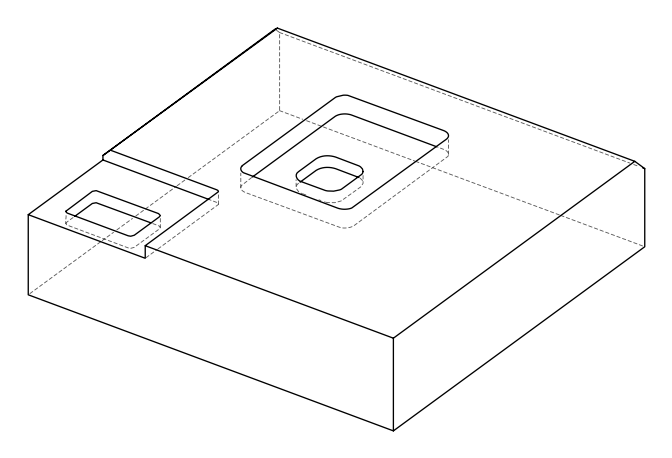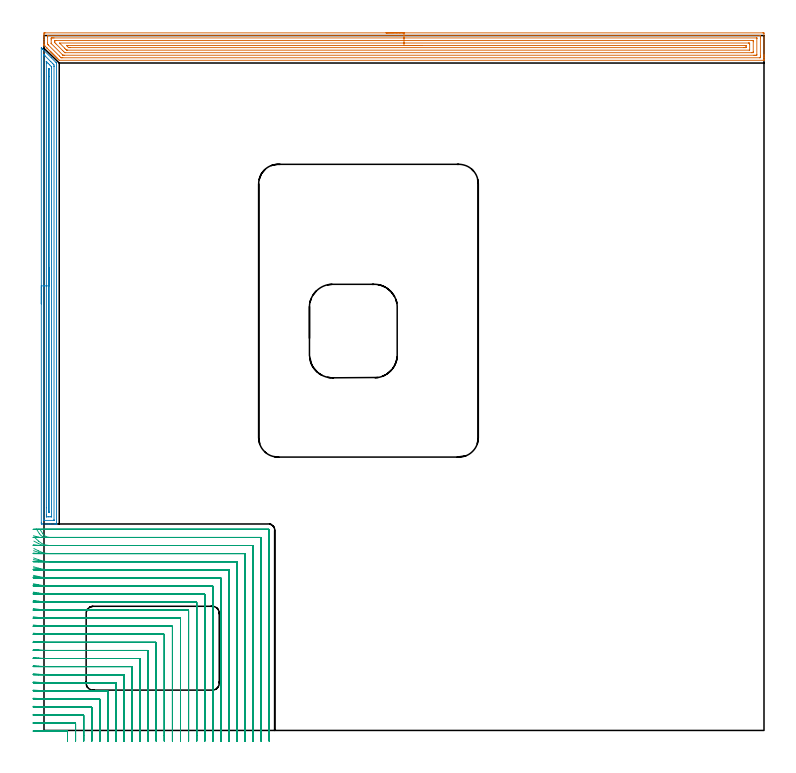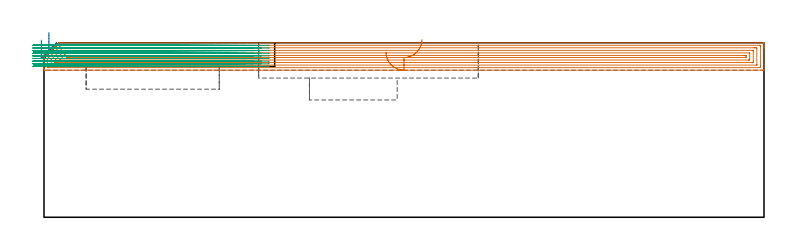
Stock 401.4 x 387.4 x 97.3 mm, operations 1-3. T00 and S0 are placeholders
(PLAN: 6 operations, 3 tool changes, 124.2 min)
(1 AREA_MILL | FG_CHAMFER_SURFACE | UGT0205_001 | 19.4 min | 46981 mm3)
(2 AREA_MILL_1 | FG_CHAMFER_SURFACE_1 | UGT0205_001 | 8.51 min | 9574 mm3)
(3 MILL_CORNER_NOTCH_RECTANGULAR | CORNER_NOTCH_RECTANGULAR | UGT0201_014 | Follow Part, ap 1.5, ae 75% | 70.05 min | 195183 mm3)
(4 MILL_RECTANGULAR_POCKET | POCKET_RECTANGULAR_STRAIGHT | UGT0201_104 | Follow Part, ap 5, ae 75% | 10.83 min | 391604 mm3)
(5 MILL_RECTANGULAR_POCKET_1 | POCKET_RECTANGULAR_STRAIGHT_1 | UGT0201_104 | Follow Part, ap 5, ae 75% | 1.38 min | 29379 mm3)
(6 MILL_RECTANGULAR_POCKET_2 | POCKET_RECTANGULAR_STRAIGHT_2 | UGT0201_014 | Follow Part, ap 1.5, ae 75% | 14.08 min | 43851 mm3)
(TOOL UGT0205_001 | Chamfer Mill 20 x 3 x 45 deg. | D20 FL50 Z2)
(TOOL UGT0201_014 | End mill 6 mm | D6 FL24 Z4)
(TOOL UGT0201_104 | End Mill 20 mm | D20 FL22 Z2)
(OP 1 AREA_MILL)
G17 G21 G94 G90
T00 M6
G54
G17 G0 G90 X190.7 Y388.9 S1061 M3
G43 Z107.3 H0
Z92.
G94 G1 X190.738 Z91.128 F250.
X190.852 Z90.264
X191.041 Z89.412
X191.303 Z88.58
X191.637 Z87.774
X192.04 Z87.
X192.508 Z86.264
X193.04 Z85.572
X193.629 Z84.929
X194.272 Z84.34
X194.964 Z83.809
X195.7 Z83.34
X196.474 Z82.937
X197.28 Z82.603
X198.112 Z82.341
X198.964 Z82.152
X199.828 Z82.038
X200.7 Z82.
X400.784
X401.133 Y388.896 Z82.002
X401.39 Y388.892 Z82.006
X401.4 Y388.63 Z82.267
Y376.809 Z94.085
Y376.259 Z94.638
Y375.921 Z94.975
Y375.371 Z95.526
Y375.033 Z95.862
Y374.358 Z96.541
Y374.014 Z96.885
Y373.638 Z97.253
X401.391 Y373.603 Z97.288
X401.231 Y373.6 Z97.3
X8.655
X8.505 Y373.605 Z97.29
X8.426 Y373.673 Z97.225
X7.762 Y374.338 Z96.562
X7.657 Y374.441 Z96.455
X7.557 Y374.543 Z96.356
X7.464 Y374.635 Z96.264
X7.361 Y374.737 Z96.159
X7.262 Y374.838 Z96.062
X7.167 Y374.933 Z95.966
X7.065 Y375.033 Z95.863
X6.968 Y375.132 Z95.767
X6.869 Y375.231 Z95.669
X6.769 Y375.329 Z95.567
X6.673 Y375.426 Z95.473
X6.571 Y375.529 Z95.371
X6.473 Y375.625 Z95.271
X6.379 Y375.721 Z95.179
X6.273 Y375.826 Z95.073
X6.177 Y375.921 Z94.975
X6.085 Y376.015 Z94.884
X5.976 Y376.124 Z94.775
X5.881 Y376.217 Z94.679
X5.79 Y376.31 Z94.59
X5.678 Y376.422 Z94.478
X5.585 Y376.513 Z94.383
X5.496 Y376.604 Z94.295
X5.38 Y376.719 Z94.18
X5.289 Y376.809 Z94.087
X5.201 Y376.898 Z94.001
X5.082 Y377.017 Z93.882
X4.993 Y377.105 Z93.791
X4.907 Y377.193 Z93.707
X4.785 Y377.315 Z93.584
X4.697 Y377.401 Z93.495
X4.613 Y377.487 Z93.412
X4.487 Y377.613 Z93.287
X4.401 Y377.697 Z93.199
X4.318 Y377.781 Z93.118
X4.189 Y377.91 Z92.989
X4.105 Y377.994 Z92.903
X4.024 Y378.076 Z92.823
X3.892 Y378.208 Z92.691
X3.809 Y378.29 Z92.607
X3.729 Y378.37 Z92.529
X3.594 Y378.506 Z92.393
X3.513 Y378.586 Z92.311
X3.281 Y378.819 Z92.081
X2.624 Y379.474 Z91.423
X2.408 Y379.692 Z91.208
X1.736 Y380.362 Z90.534
X1.535 Y380.565 Z90.335
X1.51 Y380.59 Z90.31
X0.848 Y381.25 Z89.646
X0.662 Y381.438 Z89.462
X0.616 Y381.484 Z89.416
X0.142 Y381.958 Z88.942
X0.021 Y382.082 Z88.816
X0.004 Y382.107 Z88.791
X0.003 Y382.138 Z88.761
X0. Y382.387 Z88.513
Y383.239 Z87.66
Y383.914 Z86.981
Y385.14 Z85.757
Y386.579 Z84.317
Y387.192 Z83.705
Y388.08 Z82.817
X0.002 Y388.355 Z82.542
X0.008 Y388.891 Z82.006
X0.075 Y388.894 Z82.004
X0.616 Y388.9 Z82.
X200.7
Y387.486 Z83.414
X398.979 Y387.485 Z83.415
X398.997
X399.39 Y387.467 Z83.433
X399.397 Y387.069 Z83.831
X399.399 Y386.579 Z84.321
X399.4 Y386.178 Z84.722
X399.399 Y375.921 Z94.979
X399.398 Y375.523 Z95.377
X399.39 Y375.033 Z95.867
X399.015 Y375.015 Z95.885
X398.997
X10.461 Y375.014 Z95.886
X9.563 Y375.018 Z95.882
X9.549 Y375.021 Z95.879
X9.529 Y375.033 Z95.867
X8.655 Y375.894 Z95.006
X8.628 Y375.921 Z94.979
X2.403 Y382.147 Z88.753
X2.184 Y382.369 Z88.531
X2.077 Y382.48 Z88.42
X2.026 Y382.535 Z88.365
X2.01 Y382.626 Z88.274
X2.005 Y383.026 Z87.874
X2.001 Y383.426 Z87.474
Y386.579 Z84.321
X2.002 Y386.977 Z83.923
X2.01 Y387.467 Z83.433
X2.385 Y387.485 Z83.415
X2.403
X200.7 Y387.486 Z83.414
Y386.071 Z84.829
X397.211
X397.338 Y386.07 Z84.83
X397.383 Y386.067 Z84.833
X397.388 Y386.066 Z84.834
X397.393 Y386.049 Z84.851
X397.397 Y386.004 Z84.896
X397.399 Y385.879 Z85.021
X397.4 Y385.691 Z85.209
X397.399 Y376.809 Z94.091
X397.397 Y376.624 Z94.276
X397.39 Y376.44 Z94.46
X397.211 Y376.436 Z94.464
X396.699 Y376.43 Z94.47
X396.317 Y376.429 Z94.471
X395.807 Y376.428 Z94.472
X11.335 Y376.429 Z94.471
X10.823 Y376.431 Z94.469
X10.634 Y376.434 Z94.466
X10.59 Y376.435 Z94.465
X10.534 Y376.477 Z94.423
X10.442 Y376.561 Z94.339
X10.191 Y376.809 Z94.091
X4.189 Y382.81 Z88.09
X4.083 Y382.919 Z87.981
X4.032 Y382.975 Z87.925
X4.01 Y383.002 Z87.898
X4.008 Y383.026 Z87.874
X4.002 Y383.213 Z87.687
X4. Y384.991 Z85.909
X4.001 Y385.691 Z85.209
X4.003 Y385.876 Z85.024
X4.01 Y386.06 Z84.84
X4.189 Y386.065 Z84.835
X4.701 Y386.07 Z84.83
X5.082 Y386.071 Z84.829
X5.593 Y386.072 Z84.828
X200.7 Y386.071 Z84.829
Y384.657 Z86.243
X394.678
X395.313 Y384.652 Z86.248
X395.381 Y384.65 Z86.25
X395.39 Y384.562 Z86.338
X395.394 Y384.355 Z86.545
X395.4 Y383.939 Z86.961
Y378.586 Z92.314
X395.394 Y378.154 Z92.746
X395.39 Y377.938 Z92.962
X395.376 Y377.849 Z93.051
X395.273 Y377.847 Z93.053
X394.531 Y377.843 Z93.057
X394.385
X12.081 Y377.844 Z93.056
X11.709 Y377.848 Z93.052
X11.62 Y377.85 Z93.05
X11.502 Y377.959 Z92.941
X11.335 Y378.117 Z92.783
X10.863 Y378.586 Z92.314
X10.442 Y379.007 Z91.893
X6.869 Y382.581 Z88.319
X6.432 Y383.026 Z87.874
X6.01 Y383.461 Z87.439
X6. Y383.89 Z87.01
Y383.914 Z86.986
X6.006 Y384.346 Z86.554
X6.01 Y384.562 Z86.338
X6.024 Y384.651 Z86.249
X6.127 Y384.653 Z86.247
X6.869 Y384.657 Z86.243
X7.015
X200.7
Y383.243 Z87.657
X392.745 Y383.242 Z87.658
X392.963 Y383.241 Z87.659
X393.389 Y383.236 Z87.664
X393.392 Y383.026 Z87.874
X393.399 Y382.375 Z88.525
Y379.474 Z91.426
X393.397 Y379.311 Z91.589
X393.394 Y379.271 Z91.629
X393.391 Y379.266 Z91.634
X393.377 Y379.263 Z91.637
X393.326 Y379.26 Z91.64
X393.181 Y379.258 Z91.642
X13.122 Y379.257 Z91.643
X12.904 Y379.259 Z91.641
X12.758 Y379.261 Z91.639
X12.647 Y379.264 Z91.636
X12.604 Y379.304 Z91.596
X12.427 Y379.474 Z91.426
X12.228 Y379.67 Z91.23
X11.536 Y380.362 Z90.538
X8.655 Y383.243 Z87.657
X200.7
Y381.829 Z89.071
X390.958 Y381.828 Z89.072
X391.271 Y381.827 Z89.073
X391.346 Y381.824 Z89.076
X391.379 Y381.822 Z89.078
X391.39 Y381.809 Z89.091
X391.396 Y381.702 Z89.198
X391.397 Y381.25 Z89.65
X391.394 Y380.817 Z90.083
X391.385 Y380.678 Z90.222
X391.249 Y380.676 Z90.224
X390.958 Y380.673 Z90.227
X390.647 Y380.671 Z90.229
X390.065
X14.596 Y380.672 Z90.228
X14.015 Y380.676 Z90.224
X13.697 Y380.678 Z90.222
X13.122 Y381.227 Z89.673
X13.099 Y381.25 Z89.65
X12.546 Y381.822 Z89.078
X13.122 Y381.826 Z89.074
X13.433 Y381.828 Z89.072
X200.7 Y381.829 Z89.071
X201.572 Z89.109
X202.436 Z89.223
X203.288 Z89.412
X204.12 Z89.674
X204.926 Z90.008
X205.7 Z90.411
X206.436 Z90.88
X207.128 Z91.411
X207.771 Z92.
X208.36 Z92.643
X208.892 Z93.335
X209.36 Z94.071
X209.763 Z94.845
X210.097 Z95.651
X210.359 Z96.483
X210.548 Z97.335
X210.662 Z98.2
X210.7 Z99.071
G0 Z107.3
M5
M2
(OP 2 AREA_MILL_1)
G17 G21 G94 G90
T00 M6
G54
G17 G0 G90 X-1.5 Y237.85 S1061 M3
G43 Z107.3 H0
Z98.8
G94 G1 Y237.888 Z97.928 F250.
Y238.002 Z97.064
Y238.191 Z96.212
Y238.453 Z95.38
Y238.787 Z94.574
Y239.19 Z93.8
Y239.658 Z93.064
Y240.19 Z92.372
Y240.779 Z91.729
Y241.422 Z91.14
Y242.114 Z90.609
Y242.85 Z90.14
Y243.624 Z89.737
Y244.43 Z89.403
Y245.262 Z89.141
Y246.113 Z88.952
Y246.978 Z88.838
Y247.85 Z88.8
Y380.218
X-1.499 Y380.436 Z88.801
X-1.496 Y380.54 Z88.803
X-1.492 Y380.589 Z88.806
X-1.335 Y380.436 Z88.963
X-1.176 Y380.278 Z89.119
X-1.024 Y380.125 Z89.274
X-0.888 Y379.989 Z89.41
X-0.739 Y379.842 Z89.556
X-0.598 Y379.699 Z89.7
X-0.442 Y379.543 Z89.856
X-0.303 Y379.405 Z89.993
X4.022 Y375.079 Z94.321
X6.7 Y372.4 Z96.999
X6.929 Y372.17 Z97.225
X6.997 Y372.095 Z97.289
X7. Y371.954 Z97.3
Y115.264
X6.998 Y115.11 Z97.288
X6.883 Y115.103 Z97.175
X6.761 Y115.1 Z97.06
X6.446 Z96.745
X5.803 Z96.098
X3.737 Z94.035
X2.314 Z92.609
X-1.095 Z89.202
X-1.176 Y115.102 Z89.122
X-1.493 Y115.11 Z88.804
X-1.497 Y115.382 Z88.801
X-1.499 Y115.711
X-1.5 Y116.043 Z88.8
Y247.85
X-0.086 Z90.214
X-0.085 Y376.607 Z90.215
Y376.701
X-0.083 Y376.723 Z90.217
X-0.082 Y376.724 Z90.218
X-0.076 Y376.721 Z90.224
X-0.044 Y376.691 Z90.256
X0.232 Y376.418 Z90.532
X0.569 Y376.081 Z90.869
X3.804 Y372.847 Z94.104
X4.696 Y371.954 Z94.996
X4.931 Y371.717 Z95.231
X5.579 Y371.061 Z95.879
X5.584 Y370.392 Z95.884
X5.585 Y370.168 Z95.885
Y117.496
X5.582 Y117.162 Z95.882
X5.58 Y117.122 Z95.88
X5.578 Y117.11 Z95.878
X5.55 Y117.107 Z95.85
X5.447 Y117.103 Z95.747
X5.318 Y117.1 Z95.618
X0.084 Z90.384
X-0.046 Y117.103 Z90.254
X-0.073 Y117.106 Z90.227
X-0.079 Y117.111 Z90.221
X-0.082 Y117.118 Z90.218
X-0.084 Y117.149 Z90.216
X-0.085 Y117.274 Z90.215
X-0.086 Y117.496 Z90.214
Y247.85
X1.328 Z91.628
X1.329 Y372.069 Z91.629
X1.333 Y372.847 Z91.633
Y372.848
X1.348 Y372.847 Z91.648
X1.441 Y372.757 Z91.741
X2.247 Y371.954 Z92.547
X3.14 Y371.061 Z93.44
X4.032 Y370.168 Z94.332
X4.059 Y370.14 Z94.359
X4.158 Y370.031 Z94.458
X4.166 Y369.622 Z94.466
X4.17 Y369.391 Z94.47
X4.171 Y369.275 Z94.471
Y369.16
Y119.282
X4.169 Y119.169 Z94.469
X4.166 Y119.129 Z94.466
X4.163 Y119.11 Z94.463
X4.147 Y119.108 Z94.447
X4.059 Y119.105 Z94.359
X3.364 Y119.1 Z93.664
X2.492 Z92.792
X1.619 Z91.919
X1.441 Y119.103 Z91.741
X1.382 Y119.106 Z91.682
X1.341 Y119.109 Z91.641
X1.335 Y119.168 Z91.635
X1.332 Y119.282 Z91.632
X1.329 Y119.397 Z91.629
X1.328 Y120.175 Z91.628
Y124.165
Y247.85
X2.743 Z93.043
Y368.382
X2.744 Y368.821 Z93.044
X2.745 Y368.834 Z93.045
X2.75 Y368.843 Z93.05
X2.754 Y368.836 Z93.054
X2.756 Y368.822 Z93.056
X2.757 Y368.382 Z93.057
Y364.532
Y121.946
X2.752 Y121.512 Z93.052
X2.749 Y121.421 Z93.049
X2.744 Y121.507 Z93.044
X2.743 Y121.521 Z93.043
Y247.85
Y248.722 Z93.081
Y249.586 Z93.195
Y250.438 Z93.383
Y251.27 Z93.646
Y252.076 Z93.98
Y252.85 Z94.382
Y253.586 Z94.851
Y254.278 Z95.382
Y254.921 Z95.972
Y255.51 Z96.615
Y256.041 Z97.307
Y256.51 Z98.043
Y256.913 Z98.816
Y257.247 Z99.622
Y257.509 Z100.454
Y257.698 Z101.306
Y257.812 Z102.171
Y257.85 Z103.043
G0 Z107.3
M5
M2
(OP 3 MILL_CORNER_NOTCH_RECTANGULAR)
G17 G21 G94 G90
T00 M6
G54
G17 G0 G90 X13.1 Y-6. S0 M3
G43 Z107.3 H0
Z95.833
G94 G1 Y-3. F250.
Y-0.693 F500.
G3 X12.807 Y-0.4 R0.3
G1 X3.139
G2 X-2.991 Y-0.233 R112.5
G1 X-5.986 Y-0.069 F250.
G0 Z107.3
X17.6 Y-6.
Z95.833
G1 Y-3.
Y3.807 F500.
G3 X17.307 Y4.1 R0.3
G1 X3.139
G2 X-3. Y4.275 R108.
G1 X-5.995 Y4.445 F250.
G0 Z107.3
X22.1 Y-6.
Z95.833
G1 Y-3.
Y8.307 F500.
G3 X21.807 Y8.6 R0.3
G1 X3.139
G2 X-3. Y8.782 R103.5
G1 X-5.995 Y8.96 F250.
G0 Z107.3
X26.6 Y-6.
Z95.833
G1 Y-3.
Y12.806 F500.
G3 X26.306 Y13.1 R0.3
G1 X3.139
G2 X-3. Y13.291 R99.
G1 X-5.994 Y13.477 F250.
G0 Z107.3
X31.1 Y-6.
Z95.833
G1 Y-3.
Y17.306 F500.
G3 X30.806 Y17.6 R0.3
G1 X3.139
G2 X-3. Y17.8 R94.5
G1 X-5.994 Y17.994 F250.
G0 Z107.3
X35.6 Y-6.
Z95.833
G1 Y-3.
Y21.806 F500.
G3 X35.306 Y22.1 R0.3
G1 X3.139
G2 X-3. Y22.31 R90.
G1 X-5.993 Y22.514 F250.
G0 Z107.3
X40.1 Y-6.
Z95.833
G1 Y-3.
Y26.306 F500.
G3 X39.806 Y26.6 R0.3
G1 X3.139
G2 X-3. Y26.821 R85.5
G1 X-5.992 Y27.036 F250.
G0 Z107.3
X44.6 Y-6.
Z95.833
G1 Y-3.
Y30.806 F500.
G3 X44.306 Y31.1 R0.3
G1 X3.139
G2 X-3. Y31.333 R81.
G1 X-5.991 Y31.56 F250.
G0 Z107.3
X49.1 Y-6.
Z95.833
G1 Y-3.
Y35.305 F500.
G3 X48.805 Y35.6 R0.3
G1 X3.139
G2 X-3. Y35.847 R76.5
G1 X-5.99 Y36.087 F250.
G0 Z107.3
X53.6 Y-6.
Z95.833
G1 Y-3.
Y39.805 F500.
G3 X53.305 Y40.1 R0.3
G1 X3.139
G2 X-3. Y40.362 R72.
G1 X-5.989 Y40.618 F250.
G0 Z107.3
X58.1 Y-6.
Z95.833
G1 Y-3.
Y44.305 F500.
G3 X57.805 Y44.6 R0.3
G1 X3.139
G2 X-3. Y44.88 R67.5
G1 X-5.988 Y45.153 F250.
G0 Z107.3
X62.6 Y-6.
Z95.833
G1 Y-3.
Y48.805 F500.
G3 X62.305 Y49.1 R0.3
G1 X3.139
G2 X-3. Y49.4 R63.
G1 X-5.986 Y49.692 F250.
G0 Z107.3
X67.1 Y-6.
Z95.833
G1 Y-3.
Y53.305 F500.
G3 X66.805 Y53.6 R0.3
G1 X3.139
G2 X-3. Y53.923 R58.5
G1 X-5.983 Y54.238 F250.
G0 Z107.3
X71.6 Y-6.
Z95.833
G1 Y-3.
Y57.804 F500.
G3 X71.304 Y58.1 R0.3
G1 X3.139
G2 X-3. Y58.45 R54.
G1 X-5.981 Y58.791 F250.
G0 Z107.3
X76.1 Y-6.
Z95.833
G1 Y-3.
Y62.304 F500.
G3 X75.804 Y62.6 R0.3
G1 X3.139
G2 X-3. Y62.982 R49.5
G1 X-5.977 Y63.354 F250.
G0 Z107.3
X80.6 Y-6.
Z95.833
G1 Y-3.
Y66.804 F500.
G3 X80.304 Y67.1 R0.3
G1 X3.139
G2 X-3. Y67.521 R45.
G1 X-5.972 Y67.93 F250.
G0 Z107.3
X85.1 Y-6.
Z95.833
G1 Y-3.
Y71.304 F500.
G3 X84.804 Y71.6 R0.3
G1 X3.139
G2 X-3. Y72.068 R40.5
G1 X-5.965 Y72.523 F250.
G0 Z107.3
X89.6 Y-6.
Z95.833
G1 Y-3.
Y75.804 F500.
G3 X89.304 Y76.1 R0.3
G1 X3.139
G2 X-3. Y76.627 R36.
G1 X-5.956 Y77.139 F250.
G0 Z107.3
X94.1 Y-6.
Z95.833
G1 Y-3.
Y80.304 F500.
G3 X93.804 Y80.6 R0.3
G1 X3.139
G2 X-3. Y81.204 R31.5
G1 X-5.942 Y81.789 F250.
G0 Z107.3
X98.6 Y-6.
Z95.833
G1 Y-3.
Y84.803 F500.
G3 X98.303 Y85.1 R0.3
G1 X3.139
G2 X-3. Y85.807 R27.
G1 X-5.921 Y86.489 F250.
G0 Z107.3
X103.1 Y-6.
Z95.833
G1 Y-3.
Y89.303 F500.
G3 X102.803 Y89.6 R0.3
G1 X3.139
G2 X-3. Y90.454 R22.5
G1 X-5.886 Y91.272 F250.
G0 Z107.3
X107.6 Y-6.
Z95.833
G1 Y-3.
Y93.803 F500.
G3 X107.303 Y94.1 R0.3
G1 X3.139
G2 X-3. Y95.179 R18.
G1 X-5.82 Y96.202 F250.
G0 Z107.3
X112.1 Y-6.
Z95.833
G1 Y-3.
Y98.303 F500.
G3 X111.803 Y98.6 R0.3
G1 X3.139
G2 X-3. Y100.076 R13.5
G1 X-5.672 Y101.441 F250.
G0 Z107.3
X116.6 Y-6.
Z95.833
G1 Y-3.
Y102.803 F500.
G3 X116.303 Y103.1 R0.3
G1 X3.139
G2 X-3. Y105.518 R9.
G1 X-5.194 Y107.565 F250.
G0 Z107.3
X121.1 Y-6.
Z95.833
G1 Y-3.
Y107.303 F500.
G3 X120.803 Y107.6 R0.3
G1 X3.139
G2 X-0.625 Y109.633 R4.5
G1 X-2.269 Y112.141 F250.
G0 Z107.3
X125.6 Y-6.
Z95.833
G1 Y-3.
Y111.803 F500.
G3 X125.303 Y112.1 R0.3
G1 X3.139
X0.139 F250.
G0 Z107.3
X13.1 Y-6.
Z94.367
G1 Y-3.
Y-0.693 F500.
G3 X12.807 Y-0.4 R0.3
G1 X1.225
G2 X-2.983 Y-0.321 R112.5
G1 X-5.981 Y-0.209 F250.
G0 Z107.3
X17.6 Y-6.
Z94.367
G1 Y-3.
Y3.807 F500.
G3 X17.307 Y4.1 R0.3
G1 X1.225
G2 X-3. Y4.183 R108.
G1 X-5.998 Y4.3 F250.
G0 Z107.3
X22.1 Y-6.
Z94.367
G1 Y-3.
Y8.307 F500.
G3 X21.807 Y8.6 R0.3
G1 X1.225
G2 X-3. Y8.686 R103.5
G1 X-5.998 Y8.809 F250.
G0 Z107.3
X26.6 Y-6.
Z94.367
G1 Y-3.
Y12.806 F500.
G3 X26.306 Y13.1 R0.3
G1 X1.225
G2 X-3. Y13.19 R99.
G1 X-5.997 Y13.318 F250.
G0 Z107.3
X31.1 Y-6.
Z94.367
G1 Y-3.
Y17.306 F500.
G3 X30.806 Y17.6 R0.3
G1 X1.225
G2 X-3. Y17.694 R94.5
G1 X-5.997 Y17.829 F250.
G0 Z107.3
X35.6 Y-6.
Z94.367
G1 Y-3.
Y21.806 F500.
G3 X35.306 Y22.1 R0.3
G1 X1.225
G2 X-3. Y22.199 R90.
G1 X-5.997 Y22.34 F250.
G0 Z107.3
X40.1 Y-6.
Z94.367
G1 Y-3.
Y26.306 F500.
G3 X39.806 Y26.6 R0.3
G1 X1.225
G2 X-3. Y26.704 R85.5
G1 X-5.996 Y26.853 F250.
G0 Z107.3
X44.6 Y-6.
Z94.367
G1 Y-3.
Y30.806 F500.
G3 X44.306 Y31.1 R0.3
G1 X1.225
G2 X-3. Y31.21 R81.
G1 X-5.996 Y31.367 F250.
G0 Z107.3
X49.1 Y-6.
Z94.367
G1 Y-3.
Y35.305 F500.
G3 X48.805 Y35.6 R0.3
G1 X1.225
G2 X-3. Y35.717 R76.5
G1 X-5.995 Y35.882 F250.
G0 Z107.3
X53.6 Y-6.
Z94.367
G1 Y-3.
Y39.805 F500.
G3 X53.305 Y40.1 R0.3
G1 X1.225
G2 X-3. Y40.224 R72.
G1 X-5.995 Y40.4 F250.
G0 Z107.3
X58.1 Y-6.
Z94.367
G1 Y-3.
Y44.305 F500.
G3 X57.805 Y44.6 R0.3
G1 X1.225
G2 X-3. Y44.732 R67.5
G1 X-5.994 Y44.92 F250.
G0 Z107.3
X62.6 Y-6.
Z94.367
G1 Y-3.
Y48.805 F500.
G3 X62.305 Y49.1 R0.3
G1 X1.225
G2 X-3. Y49.242 R63.
G1 X-5.993 Y49.443 F250.
G0 Z107.3
X67.1 Y-6.
Z94.367
G1 Y-3.
Y53.305 F500.
G3 X66.805 Y53.6 R0.3
G1 X1.225
G2 X-3. Y53.753 R58.5
G1 X-5.992 Y53.969 F250.
G0 Z107.3
X71.6 Y-6.
Z94.367
G1 Y-3.
Y57.805 F500.
G3 X71.304 Y58.1 R0.3
G1 X1.225
G2 X-3. Y58.266 R54.
G1 X-5.991 Y58.5 F250.
G0 Z107.3
X76.1 Y-6.
Z94.367
G1 Y-3.
Y62.304 F500.
G3 X75.804 Y62.6 R0.3
G1 X1.225
G2 X-3. Y62.781 R49.5
G1 X-5.989 Y63.037 F250.
G0 Z107.3
X80.6 Y-6.
Z94.367
G1 Y-3.
Y66.804 F500.
G3 X80.304 Y67.1 R0.3
G1 X1.225
G2 X-3. Y67.299 R45.
G1 X-5.987 Y67.58 F250.
G0 Z107.3
X85.1 Y-6.
Z94.367
G1 Y-3.
Y71.304 F500.
G3 X84.804 Y71.6 R0.3
G1 X1.225
G2 X-3. Y71.821 R40.5
G1 X-5.984 Y72.134 F250.
G0 Z107.3
X89.6 Y-6.
Z94.367
G1 Y-3.
Y75.804 F500.
G3 X89.304 Y76.1 R0.3
G1 X1.225
G2 X-3. Y76.349 R36.
G1 X-5.979 Y76.701 F250.
G0 Z107.3
X94.1 Y-6.
Z94.367
G1 Y-3.
Y80.304 F500.
G3 X93.804 Y80.6 R0.3
G1 X1.225
G2 X-3. Y80.885 R31.5
G1 X-5.973 Y81.287 F250.
G0 Z107.3
X98.6 Y-6.
Z94.367
G1 Y-3.
Y84.803 F500.
G3 X98.303 Y85.1 R0.3
G1 X1.225
G2 X-3. Y85.433 R27.
G1 X-5.963 Y85.902 F250.
G0 Z107.3
X103.1 Y-6.
Z94.367
G1 Y-3.
Y89.303 F500.
G3 X102.803 Y89.6 R0.3
G1 X1.225
G2 X-3. Y90. R22.5
G1 X-5.947 Y90.563 F250.
G0 Z107.3
X107.6 Y-6.
Z94.367
G1 Y-3.
Y93.803 F500.
G3 X107.303 Y94.1 R0.3
G1 X1.225
G2 X-3. Y94.603 R18.
G1 X-5.916 Y95.307 F250.
G0 Z107.3
X112.1 Y-6.
Z94.367
G1 Y-3.
Y98.303 F500.
G3 X111.803 Y98.6 R0.3
G1 X1.225
G2 X-3. Y99.278 R13.5
G1 X-5.849 Y100.217 F250.
G0 Z107.3
X116.6 Y-6.
Z94.367
G1 Y-3.
Y102.803 F500.
G3 X116.303 Y103.1 R0.3
G1 X1.225
G2 X-3. Y104.153 R9.
G1 X-5.649 Y105.561 F250.
G0 Z107.3
X121.1 Y-6.
Z94.367
G1 Y-3.
Y107.303 F500.
G3 X120.803 Y107.6 R0.3
G1 X1.225
G2 X-2.59 Y109.714 R4.5
G1 X-4.181 Y112.257 F250.
G0 Z107.3
X125.6 Y-6.
Z94.367
G1 Y-3.
Y111.803 F500.
G3 X125.303 Y112.1 R0.3
G1 X1.225
X-1.775 F250.
G0 Z107.3
X13.1 Y-6.
Z92.9
G1 Y-3.
Y-0.693 F500.
G3 X12.807 Y-0.4 R0.3
G1 X-1.822
G2 X-2.974 Y-0.394 R112.5
G1 X-5.974 Y-0.363 F250.
G0 Z107.3
X17.6 Y-6.
Z92.9
G1 Y-3.
Y3.807 F500.
G3 X17.307 Y4.1 R0.3
G1 X-1.822
G2 X-3. Y4.106 R108.
G1 X-6. Y4.139 F250.
G0 Z107.3
X22.1 Y-6.
Z92.9
G1 Y-3.
Y8.307 F500.
G3 X21.807 Y8.6 R0.3
G1 X-1.822
G2 X-3. Y8.607 R103.5
G1 X-6. Y8.641 F250.
G0 Z107.3
X26.6 Y-6.
Z92.9
G1 Y-3.
Y12.806 F500.
G3 X26.306 Y13.1 R0.3
G1 X-1.822
G2 X-3. Y13.107 R99.
G1 X-6. Y13.143 F250.
G0 Z107.3
X31.1 Y-6.
Z92.9
G1 Y-3.
Y17.306 F500.
G3 X30.806 Y17.6 R0.3
G1 X-1.822
G2 X-3. Y17.607 R94.5
G1 X-6. Y17.645 F250.
G0 Z107.3
X35.6 Y-6.
Z92.9
G1 Y-3.
Y21.806 F500.
G3 X35.306 Y22.1 R0.3
G1 X-1.822
G2 X-3. Y22.108 R90.
G1 X-6. Y22.147 F250.
G0 Z107.3
X40.1 Y-6.
Z92.9
G1 Y-3.
Y26.306 F500.
G3 X39.806 Y26.6 R0.3
G1 X-1.822
G2 X-3. Y26.608 R85.5
G1 X-6. Y26.649 F250.
G0 Z107.3
X44.6 Y-6.
Z92.9
G1 Y-3.
Y30.806 F500.
G3 X44.306 Y31.1 R0.3
G1 X-1.822
G2 X-3. Y31.109 R81.
G1 X-6. Y31.152 F250.
G0 Z107.3
X49.1 Y-6.
Z92.9
G1 Y-3.
Y35.305 F500.
G3 X48.805 Y35.6 R0.3
G1 X-1.822
G2 X-3. Y35.609 R76.5
G1 X-6. Y35.655 F250.
G0 Z107.3
X53.6 Y-6.
Z92.9
G1 Y-3.
Y39.805 F500.
G3 X53.305 Y40.1 R0.3
G1 X-1.822
G2 X-3. Y40.11 R72.
G1 X-6. Y40.159 F250.
G0 Z107.3
X58.1 Y-6.
Z92.9
G1 Y-3.
Y44.305 F500.
G3 X57.805 Y44.6 R0.3
G1 X-1.822
G2 X-3. Y44.61 R67.5
G1 X-6. Y44.663 F250.
G0 Z107.3
X62.6 Y-6.
Z92.9
G1 Y-3.
Y48.805 F500.
G3 X62.305 Y49.1 R0.3
G1 X-1.822
G2 X-3. Y49.111 R63.
G1 X-5.999 Y49.167 F250.
G0 Z107.3
X67.1 Y-6.
Z92.9
G1 Y-3.
Y53.305 F500.
G3 X66.805 Y53.6 R0.3
G1 X-1.822
G2 X-3. Y53.612 R58.5
G1 X-5.999 Y53.672 F250.
G0 Z107.3
X71.6 Y-6.
Z92.9
G1 Y-3.
Y57.805 F500.
G3 X71.305 Y58.1 R0.3
G1 X-1.822
G2 X-3. Y58.113 R54.
G1 X-5.999 Y58.178 F250.
G0 Z107.3
X76.1 Y-6.
Z92.9
G1 Y-3.
Y62.304 F500.
G3 X75.804 Y62.6 R0.3
G1 X-1.822
G2 X-3. Y62.614 R49.5
G1 X-5.999 Y62.685 F250.
G0 Z107.3
X80.6 Y-6.
Z92.9
G1 Y-3.
Y66.804 F500.
G3 X80.304 Y67.1 R0.3
G1 X-1.822
G2 X-3. Y67.115 R45.
G1 X-5.999 Y67.194 F250.
G0 Z107.3
X85.1 Y-6.
Z92.9
G1 Y-3.
Y71.304 F500.
G3 X84.804 Y71.6 R0.3
G1 X-1.822
G2 X-3. Y71.617 R40.5
G1 X-5.999 Y71.704 F250.
G0 Z107.3
X89.6 Y-6.
Z92.9
G1 Y-3.
Y75.804 F500.
G3 X89.304 Y76.1 R0.3
G1 X-1.822
G2 X-3. Y76.119 R36.
G1 X-5.998 Y76.217 F250.
G0 Z107.3
X94.1 Y-6.
Z92.9
G1 Y-3.
Y80.304 F500.
G3 X93.804 Y80.6 R0.3
G1 X-1.822
G2 X-3. Y80.622 R31.5
G1 X-5.998 Y80.734 F250.
G0 Z107.3
X98.6 Y-6.
Z92.9
G1 Y-3.
Y84.803 F500.
G3 X98.303 Y85.1 R0.3
G1 X-1.822
G2 X-3. Y85.126 R27.
G1 X-5.997 Y85.257 F250.
G0 Z107.3
X103.1 Y-6.
Z92.9
G1 Y-3.
Y89.303 F500.
G3 X102.803 Y89.6 R0.3
G1 X-1.822
G2 X-3. Y89.631 R22.5
G1 X-5.996 Y89.788 F250.
G0 Z107.3
X107.6 Y-6.
Z92.9
G1 Y-3.
Y93.803 F500.
G3 X107.303 Y94.1 R0.3
G1 X-1.822
G2 X-3. Y94.139 R18.
G1 X-5.994 Y94.335 F250.
G0 Z107.3
X112.1 Y-6.
Z92.9
G1 Y-3.
Y98.303 F500.
G3 X111.803 Y98.6 R0.3
G1 X-1.822
G2 X-3. Y98.651 R13.5
G1 X-5.989 Y98.913 F250.
G0 Z107.3
X116.6 Y-6.
Z92.9
G1 Y-3.
Y102.803 F500.
G3 X116.303 Y103.1 R0.3
G1 X-1.822
G2 X-3. Y103.177 R9.
G1 X-5.974 Y103.57 F250.
G0 Z107.3
X121.1 Y-6.
Z92.9
G1 Y-3.
Y107.303 F500.
G3 X120.803 Y107.6 R0.3
G1 X-1.822
G2 X-3. Y107.757 R4.5
G1 X-5.895 Y108.542 F250.
G0 Z107.3
X125.6 Y-6.
Z92.9
G1 Y-3.
Y111.803 F500.
G3 X125.303 Y112.1 R0.3
G1 X-1.822
X-4.822 F250.
G0 Z107.3
X13.1 Y-6.
Z91.433
G1 Y-3.
Y-0.693 F500.
G3 X12.807 Y-0.4 R0.3
G1 X-2.869
X-2.973
X-5.973 Y-0.397 F250.
G0 Z107.3
X17.6 Y-6.
Z91.433
G1 Y-3.
Y3.807 F500.
G3 X17.307 Y4.1 R0.3
G1 X-2.869
X-3.
X-6. Y4.104 F250.
G0 Z107.3
X22.1 Y-6.
Z91.433
G1 Y-3.
Y8.307 F500.
G3 X21.807 Y8.6 R0.3
G1 X-2.869
X-3.
X-6. Y8.604 F250.
G0 Z107.3
X26.6 Y-6.
Z91.433
G1 Y-3.
Y12.806 F500.
G3 X26.306 Y13.1 R0.3
G1 X-2.869
X-3.
X-6. Y13.104 F250.
G0 Z107.3
X31.1 Y-6.
Z91.433
G1 Y-3.
Y17.306 F500.
G3 X30.806 Y17.6 R0.3
G1 X-2.869
X-3.
X-6. Y17.604 F250.
G0 Z107.3
X35.6 Y-6.
Z91.433
G1 Y-3.
Y21.806 F500.
G3 X35.306 Y22.1 R0.3
G1 X-2.869
X-3.
X-6. Y22.104 F250.
G0 Z107.3
X40.1 Y-6.
Z91.433
G1 Y-3.
Y26.306 F500.
G3 X39.806 Y26.6 R0.3
G1 X-2.869
X-3.
X-6. Y26.605 F250.
G0 Z107.3
X44.6 Y-6.
Z91.433
G1 Y-3.
Y30.806 F500.
G3 X44.306 Y31.1 R0.3
G1 X-2.869
X-3.
X-6. Y31.105 F250.
G0 Z107.3
X49.1 Y-6.
Z91.433
G1 Y-3.
Y35.305 F500.
G3 X48.805 Y35.6 R0.3
G1 X-2.869
X-3.
X-6. Y35.605 F250.
G0 Z107.3
X53.6 Y-6.
Z91.433
G1 Y-3.
Y39.805 F500.
G3 X53.305 Y40.1 R0.3
G1 X-2.869
X-3.
X-6. Y40.106 F250.
G0 Z107.3
X58.1 Y-6.
Z91.433
G1 Y-3.
Y44.305 F500.
G3 X57.805 Y44.6 R0.3
G1 X-2.869
X-3.
X-6. Y44.606 F250.
G0 Z107.3
X62.6 Y-6.
Z91.433
G1 Y-3.
Y48.805 F500.
G3 X62.305 Y49.1 R0.3
G1 X-2.869
X-3.
X-6. Y49.106 F250.
G0 Z107.3
X67.1 Y-6.
Z91.433
G1 Y-3.
Y53.305 F500.
G3 X66.805 Y53.6 R0.3
G1 X-2.869
X-3.
X-6. Y53.607 F250.
G0 Z107.3
X71.6 Y-6.
Z91.433
G1 Y-3.
Y57.805 F500.
G3 X71.305 Y58.1 R0.3
G1 X-2.869
X-3.
X-6. Y58.107 F250.
G0 Z107.3
X76.1 Y-6.
Z91.433
G1 Y-3.
Y62.304 F500.
G3 X75.804 Y62.6 R0.3
G1 X-2.869
X-3.
X-6. Y62.608 F250.
G0 Z107.3
X80.6 Y-6.
Z91.433
G1 Y-3.
Y66.804 F500.
G3 X80.304 Y67.1 R0.3
G1 X-2.869
X-3.
X-6. Y67.109 F250.
G0 Z107.3
X85.1 Y-6.
Z91.433
G1 Y-3.
Y71.304 F500.
G3 X84.804 Y71.6 R0.3
G1 X-2.869
X-3.
X-6. Y71.61 F250.
G0 Z107.3
X89.6 Y-6.
Z91.433
G1 Y-3.
Y75.804 F500.
G3 X89.304 Y76.1 R0.3
G1 X-2.869
X-3.
X-6. Y76.111 F250.
G0 Z107.3
X94.1 Y-6.
Z91.433
G1 Y-3.
Y80.304 F500.
G3 X93.804 Y80.6 R0.3
G1 X-2.869
X-3.
X-6. Y80.613 F250.
G0 Z107.3
X98.6 Y-6.
Z91.433
G1 Y-3.
Y84.803 F500.
G3 X98.303 Y85.1 R0.3
G1 X-2.869
X-3.
X-6. Y85.115 F250.
G0 Z107.3
X103.1 Y-6.
Z91.433
G1 Y-3.
Y89.303 F500.
G3 X102.803 Y89.6 R0.3
G1 X-2.869
X-3.
X-6. Y89.618 F250.
G0 Z107.3
X107.6 Y-6.
Z91.433
G1 Y-3.
Y93.803 F500.
G3 X107.303 Y94.1 R0.3
G1 X-2.869
X-3.
X-6. Y94.122 F250.
G0 Z107.3
X112.1 Y-6.
Z91.433
G1 Y-3.
Y98.303 F500.
G3 X111.803 Y98.6 R0.3
G1 X-2.869
X-3. Y98.601
X-6. Y98.63 F250.
G0 Z107.3
X116.6 Y-6.
Z91.433
G1 Y-3.
Y102.803 F500.
G3 X116.303 Y103.1 R0.3
G1 X-2.869
X-3. Y103.101
X-6. Y103.145 F250.
G0 Z107.3
X121.1 Y-6.
Z91.433
G1 Y-3.
Y107.303 F500.
G3 X120.803 Y107.6 R0.3
G1 X-2.869
X-3. Y107.602
X-5.999 Y107.689 F250.
G0 Z107.3
X125.6 Y-6.
Z91.433
G1 Y-3.
Y111.803 F500.
G3 X125.303 Y112.1 R0.3
G1 X-2.869
X-5.869 F250.
G0 Z107.3
X13.1 Y-6.
Z89.967
G1 Y-3.
Y-0.693 F500.
G3 X12.807 Y-0.4 R0.3
G1 X-2.973
X-5.973 F250.
G0 Z107.3
X17.6 Y-6.
Z89.967
G1 Y-3.
Y3.807 F500.
G3 X17.307 Y4.1 R0.3
G1 X-3.
X-6. F250.
G0 Z107.3
X22.1 Y-6.
Z89.967
G1 Y-3.
Y8.307 F500.
G3 X21.807 Y8.6 R0.3
G1 X-3.
X-6. F250.
G0 Z107.3
X26.6 Y-6.
Z89.967
G1 Y-3.
Y12.806 F500.
G3 X26.306 Y13.1 R0.3
G1 X-3.
X-6. F250.
G0 Z107.3
X31.1 Y-6.
Z89.967
G1 Y-3.
Y17.306 F500.
G3 X30.806 Y17.6 R0.3
G1 X-3.
X-6. F250.
G0 Z107.3
X35.6 Y-6.
Z89.967
G1 Y-3.
Y21.806 F500.
G3 X35.306 Y22.1 R0.3
G1 X-3.
X-6. F250.
G0 Z107.3
X40.1 Y-6.
Z89.967
G1 Y-3.
Y26.306 F500.
G3 X39.806 Y26.6 R0.3
G1 X-3.
X-6. F250.
G0 Z107.3
X44.6 Y-6.
Z89.967
G1 Y-3.
Y30.806 F500.
G3 X44.306 Y31.1 R0.3
G1 X-3.
X-6. F250.
G0 Z107.3
X49.1 Y-6.
Z89.967
G1 Y-3.
Y35.305 F500.
G3 X48.805 Y35.6 R0.3
G1 X-3.
X-6. F250.
G0 Z107.3
X53.6 Y-6.
Z89.967
G1 Y-3.
Y39.805 F500.
G3 X53.305 Y40.1 R0.3
G1 X-3.
X-6. F250.
G0 Z107.3
X58.1 Y-6.
Z89.967
G1 Y-3.
Y44.305 F500.
G3 X57.805 Y44.6 R0.3
G1 X-3.
X-6. F250.
G0 Z107.3
X62.6 Y-6.
Z89.967
G1 Y-3.
Y48.805 F500.
G3 X62.305 Y49.1 R0.3
G1 X-3.
X-6. F250.
G0 Z107.3
X67.1 Y-6.
Z89.967
G1 Y-3.
Y53.305 F500.
G3 X66.805 Y53.6 R0.3
G1 X-3.
X-6. F250.
G0 Z107.3
X71.6 Y-6.
Z89.967
G1 Y-3.
Y57.805 F500.
G3 X71.305 Y58.1 R0.3
G1 X-3.
X-6. F250.
G0 Z107.3
X76.1 Y-6.
Z89.967
G1 Y-3.
Y62.304 F500.
G3 X75.804 Y62.6 R0.3
G1 X-3.
X-6. F250.
G0 Z107.3
X80.6 Y-6.
Z89.967
G1 Y-3.
Y66.804 F500.
G3 X80.304 Y67.1 R0.3
G1 X-3.
X-6. F250.
G0 Z107.3
X85.1 Y-6.
Z89.967
G1 Y-3.
Y71.304 F500.
G3 X84.804 Y71.6 R0.3
G1 X-3.
X-6. F250.
G0 Z107.3
X89.6 Y-6.
Z89.967
G1 Y-3.
Y75.804 F500.
G3 X89.304 Y76.1 R0.3
G1 X-3.
X-6. F250.
G0 Z107.3
X94.1 Y-6.
Z89.967
G1 Y-3.
Y80.304 F500.
G3 X93.804 Y80.6 R0.3
G1 X-3.
X-6. F250.
G0 Z107.3
X98.6 Y-6.
Z89.967
G1 Y-3.
Y84.803 F500.
G3 X98.303 Y85.1 R0.3
G1 X-3.
X-6. F250.
G0 Z107.3
X103.1 Y-6.
Z89.967
G1 Y-3.
Y89.303 F500.
G3 X102.803 Y89.6 R0.3
G1 X-3.
X-6. F250.
G0 Z107.3
X107.6 Y-6.
Z89.967
G1 Y-3.
Y93.803 F500.
G3 X107.303 Y94.1 R0.3
G1 X-3.
X-6. F250.
G0 Z107.3
X112.1 Y-6.
Z89.967
G1 Y-3.
Y98.303 F500.
G3 X111.803 Y98.6 R0.3
G1 X-3.
X-6. F250.
G0 Z107.3
X116.6 Y-6.
Z89.967
G1 Y-3.
Y102.803 F500.
G3 X116.303 Y103.1 R0.3
G1 X-3.
X-6. F250.
G0 Z107.3
X121.1 Y-6.
Z89.967
G1 Y-3.
Y107.303 F500.
G3 X120.803 Y107.6 R0.3
G1 X-3.
X-6. F250.
G0 Z107.3
X125.6 Y-6.
Z89.967
G1 Y-3.
Y111.803 F500.
G3 X125.303 Y112.1 R0.3
G1 X-3.
X-6. F250.
G0 Z107.3
X13.1 Y-6.
Z88.5
G1 Y-3.
Y-0.693 F500.
G3 X12.807 Y-0.4 R0.3
G1 X-2.973
X-5.973 F250.
G0 Z107.3
X17.6 Y-6.
Z88.5
G1 Y-3.
Y3.807 F500.
G3 X17.307 Y4.1 R0.3
G1 X-3.
X-6. F250.
G0 Z107.3
X22.1 Y-6.
Z88.5
G1 Y-3.
Y8.307 F500.
G3 X21.807 Y8.6 R0.3
G1 X-3.
X-6. F250.
G0 Z107.3
X26.6 Y-6.
Z88.5
G1 Y-3.
Y12.806 F500.
G3 X26.306 Y13.1 R0.3
G1 X-3.
X-6. F250.
G0 Z107.3
X31.1 Y-6.
Z88.5
G1 Y-3.
Y17.306 F500.
G3 X30.806 Y17.6 R0.3
G1 X-3.
X-6. F250.
G0 Z107.3
X35.6 Y-6.
Z88.5
G1 Y-3.
Y21.806 F500.
G3 X35.306 Y22.1 R0.3
G1 X-3.
X-6. F250.
G0 Z107.3
X40.1 Y-6.
Z88.5
G1 Y-3.
Y26.306 F500.
G3 X39.806 Y26.6 R0.3
G1 X-3.
X-6. F250.
G0 Z107.3
X44.6 Y-6.
Z88.5
G1 Y-3.
Y30.806 F500.
G3 X44.306 Y31.1 R0.3
G1 X-3.
X-6. F250.
G0 Z107.3
X49.1 Y-6.
Z88.5
G1 Y-3.
Y35.305 F500.
G3 X48.805 Y35.6 R0.3
G1 X-3.
X-6. F250.
G0 Z107.3
X53.6 Y-6.
Z88.5
G1 Y-3.
Y39.805 F500.
G3 X53.305 Y40.1 R0.3
G1 X-3.
X-6. F250.
G0 Z107.3
X58.1 Y-6.
Z88.5
G1 Y-3.
Y44.305 F500.
G3 X57.805 Y44.6 R0.3
G1 X-3.
X-6. F250.
G0 Z107.3
X62.6 Y-6.
Z88.5
G1 Y-3.
Y48.805 F500.
G3 X62.305 Y49.1 R0.3
G1 X-3.
X-6. F250.
G0 Z107.3
X67.1 Y-6.
Z88.5
G1 Y-3.
Y53.305 F500.
G3 X66.805 Y53.6 R0.3
G1 X-3.
X-6. F250.
G0 Z107.3
X71.6 Y-6.
Z88.5
G1 Y-3.
Y57.805 F500.
G3 X71.305 Y58.1 R0.3
G1 X-3.
X-6. F250.
G0 Z107.3
X76.1 Y-6.
Z88.5
G1 Y-3.
Y62.304 F500.
G3 X75.804 Y62.6 R0.3
G1 X-3.
X-6. F250.
G0 Z107.3
X80.6 Y-6.
Z88.5
G1 Y-3.
Y66.804 F500.
G3 X80.304 Y67.1 R0.3
G1 X-3.
X-6. F250.
G0 Z107.3
X85.1 Y-6.
Z88.5
G1 Y-3.
Y71.304 F500.
G3 X84.804 Y71.6 R0.3
G1 X-3.
X-6. F250.
G0 Z107.3
X89.6 Y-6.
Z88.5
G1 Y-3.
Y75.804 F500.
G3 X89.304 Y76.1 R0.3
G1 X-3.
X-6. F250.
G0 Z107.3
X94.1 Y-6.
Z88.5
G1 Y-3.
Y80.304 F500.
G3 X93.804 Y80.6 R0.3
G1 X-3.
X-6. F250.
G0 Z107.3
X98.6 Y-6.
Z88.5
G1 Y-3.
Y84.803 F500.
G3 X98.303 Y85.1 R0.3
G1 X-3.
X-6. F250.
G0 Z107.3
X103.1 Y-6.
Z88.5
G1 Y-3.
Y89.303 F500.
G3 X102.803 Y89.6 R0.3
G1 X-3.
X-6. F250.
G0 Z107.3
X107.6 Y-6.
Z88.5
G1 Y-3.
Y93.803 F500.
G3 X107.303 Y94.1 R0.3
G1 X-3.
X-6. F250.
G0 Z107.3
X112.1 Y-6.
Z88.5
G1 Y-3.
Y98.303 F500.
G3 X111.803 Y98.6 R0.3
G1 X-3.
X-6. F250.
G0 Z107.3
X116.6 Y-6.
Z88.5
G1 Y-3.
Y102.803 F500.
G3 X116.303 Y103.1 R0.3
G1 X-3.
X-6. F250.
G0 Z107.3
X121.1 Y-6.
Z88.5
G1 Y-3.
Y107.303 F500.
G3 X120.803 Y107.6 R0.3
G1 X-3.
X-6. F250.
G0 Z107.3
X125.6 Y-6.
Z88.5
G1 Y-3.
Y111.803 F500.
G3 X125.303 Y112.1 R0.3
G1 X-3.
X-6. F250.
G0 Z107.3
X13.1 Y-6.
Z87.033
G1 Y-3.
Y-0.693 F500.
G3 X12.807 Y-0.4 R0.3
G1 X-2.973
X-5.973 F250.
G0 Z107.3
X17.6 Y-6.
Z87.033
G1 Y-3.
Y3.807 F500.
G3 X17.307 Y4.1 R0.3
G1 X-3.
X-6. F250.
G0 Z107.3
X22.1 Y-6.
Z87.033
G1 Y-3.
Y8.307 F500.
G3 X21.807 Y8.6 R0.3
G1 X-3.
X-6. F250.
G0 Z107.3
X26.6 Y-6.
Z87.033
G1 Y-3.
Y12.806 F500.
G3 X26.306 Y13.1 R0.3
G1 X-3.
X-6. F250.
G0 Z107.3
X31.1 Y-6.
Z87.033
G1 Y-3.
Y17.306 F500.
G3 X30.806 Y17.6 R0.3
G1 X-3.
X-6. F250.
G0 Z107.3
X35.6 Y-6.
Z87.033
G1 Y-3.
Y21.806 F500.
G3 X35.306 Y22.1 R0.3
G1 X-3.
X-6. F250.
G0 Z107.3
X40.1 Y-6.
Z87.033
G1 Y-3.
Y26.306 F500.
G3 X39.806 Y26.6 R0.3
G1 X-3.
X-6. F250.
G0 Z107.3
X44.6 Y-6.
Z87.033
G1 Y-3.
Y30.806 F500.
G3 X44.306 Y31.1 R0.3
G1 X-3.
X-6. F250.
G0 Z107.3
X49.1 Y-6.
Z87.033
G1 Y-3.
Y35.305 F500.
G3 X48.805 Y35.6 R0.3
G1 X-3.
X-6. F250.
G0 Z107.3
X53.6 Y-6.
Z87.033
G1 Y-3.
Y39.805 F500.
G3 X53.305 Y40.1 R0.3
G1 X-3.
X-6. F250.
G0 Z107.3
X58.1 Y-6.
Z87.033
G1 Y-3.
Y44.305 F500.
G3 X57.805 Y44.6 R0.3
G1 X-3.
X-6. F250.
G0 Z107.3
X62.6 Y-6.
Z87.033
G1 Y-3.
Y48.805 F500.
G3 X62.305 Y49.1 R0.3
G1 X-3.
X-6. F250.
G0 Z107.3
X67.1 Y-6.
Z87.033
G1 Y-3.
Y53.305 F500.
G3 X66.805 Y53.6 R0.3
G1 X-3.
X-6. F250.
G0 Z107.3
X71.6 Y-6.
Z87.033
G1 Y-3.
Y57.805 F500.
G3 X71.305 Y58.1 R0.3
G1 X-3.
X-6. F250.
G0 Z107.3
X76.1 Y-6.
Z87.033
G1 Y-3.
Y62.304 F500.
G3 X75.804 Y62.6 R0.3
G1 X-3.
X-6. F250.
G0 Z107.3
X80.6 Y-6.
Z87.033
G1 Y-3.
Y66.804 F500.
G3 X80.304 Y67.1 R0.3
G1 X-3.
X-6. F250.
G0 Z107.3
X85.1 Y-6.
Z87.033
G1 Y-3.
Y71.304 F500.
G3 X84.804 Y71.6 R0.3
G1 X-3.
X-6. F250.
G0 Z107.3
X89.6 Y-6.
Z87.033
G1 Y-3.
Y75.804 F500.
G3 X89.304 Y76.1 R0.3
G1 X-3.
X-6. F250.
G0 Z107.3
X94.1 Y-6.
Z87.033
G1 Y-3.
Y80.304 F500.
G3 X93.804 Y80.6 R0.3
G1 X-3.
X-6. F250.
G0 Z107.3
X98.6 Y-6.
Z87.033
G1 Y-3.
Y84.803 F500.
G3 X98.303 Y85.1 R0.3
G1 X-3.
X-6. F250.
G0 Z107.3
X103.1 Y-6.
Z87.033
G1 Y-3.
Y89.303 F500.
G3 X102.803 Y89.6 R0.3
G1 X-3.
X-6. F250.
G0 Z107.3
X107.6 Y-6.
Z87.033
G1 Y-3.
Y93.803 F500.
G3 X107.303 Y94.1 R0.3
G1 X-3.
X-6. F250.
G0 Z107.3
X112.1 Y-6.
Z87.033
G1 Y-3.
Y98.303 F500.
G3 X111.803 Y98.6 R0.3
G1 X-3.
X-6. F250.
G0 Z107.3
X116.6 Y-6.
Z87.033
G1 Y-3.
Y102.803 F500.
G3 X116.303 Y103.1 R0.3
G1 X-3.
X-6. F250.
G0 Z107.3
X121.1 Y-6.
Z87.033
G1 Y-3.
Y107.303 F500.
G3 X120.803 Y107.6 R0.3
G1 X-3.
X-6. F250.
G0 Z107.3
X125.6 Y-6.
Z87.033
G1 Y-3.
Y111.803 F500.
G3 X125.303 Y112.1 R0.3
G1 X-3.
X-6. F250.
G0 Z107.3
X13.1 Y-6.
Z85.567
G1 Y-3.
Y-0.693 F500.
G3 X12.807 Y-0.4 R0.3
G1 X-2.973
X-5.973 F250.
G0 Z107.3
X17.6 Y-6.
Z85.567
G1 Y-3.
Y3.807 F500.
G3 X17.307 Y4.1 R0.3
G1 X-3.
X-6. F250.
G0 Z107.3
X22.1 Y-6.
Z85.567
G1 Y-3.
Y8.307 F500.
G3 X21.807 Y8.6 R0.3
G1 X-3.
X-6. F250.
G0 Z107.3
X26.6 Y-6.
Z85.567
G1 Y-3.
Y12.806 F500.
G3 X26.306 Y13.1 R0.3
G1 X-3.
X-6. F250.
G0 Z107.3
X31.1 Y-6.
Z85.567
G1 Y-3.
Y17.306 F500.
G3 X30.806 Y17.6 R0.3
G1 X-3.
X-6. F250.
G0 Z107.3
X35.6 Y-6.
Z85.567
G1 Y-3.
Y21.806 F500.
G3 X35.306 Y22.1 R0.3
G1 X-3.
X-6. F250.
G0 Z107.3
X40.1 Y-6.
Z85.567
G1 Y-3.
Y26.306 F500.
G3 X39.806 Y26.6 R0.3
G1 X-3.
X-6. F250.
G0 Z107.3
X44.6 Y-6.
Z85.567
G1 Y-3.
Y30.806 F500.
G3 X44.306 Y31.1 R0.3
G1 X-3.
X-6. F250.
G0 Z107.3
X49.1 Y-6.
Z85.567
G1 Y-3.
Y35.305 F500.
G3 X48.805 Y35.6 R0.3
G1 X-3.
X-6. F250.
G0 Z107.3
X53.6 Y-6.
Z85.567
G1 Y-3.
Y39.805 F500.
G3 X53.305 Y40.1 R0.3
G1 X-3.
X-6. F250.
G0 Z107.3
X58.1 Y-6.
Z85.567
G1 Y-3.
Y44.305 F500.
G3 X57.805 Y44.6 R0.3
G1 X-3.
X-6. F250.
G0 Z107.3
X62.6 Y-6.
Z85.567
G1 Y-3.
Y48.805 F500.
G3 X62.305 Y49.1 R0.3
G1 X-3.
X-6. F250.
G0 Z107.3
X67.1 Y-6.
Z85.567
G1 Y-3.
Y53.305 F500.
G3 X66.805 Y53.6 R0.3
G1 X-3.
X-6. F250.
G0 Z107.3
X71.6 Y-6.
Z85.567
G1 Y-3.
Y57.805 F500.
G3 X71.305 Y58.1 R0.3
G1 X-3.
X-6. F250.
G0 Z107.3
X76.1 Y-6.
Z85.567
G1 Y-3.
Y62.304 F500.
G3 X75.804 Y62.6 R0.3
G1 X-3.
X-6. F250.
G0 Z107.3
X80.6 Y-6.
Z85.567
G1 Y-3.
Y66.804 F500.
G3 X80.304 Y67.1 R0.3
G1 X-3.
X-6. F250.
G0 Z107.3
X85.1 Y-6.
Z85.567
G1 Y-3.
Y71.304 F500.
G3 X84.804 Y71.6 R0.3
G1 X-3.
X-6. F250.
G0 Z107.3
X89.6 Y-6.
Z85.567
G1 Y-3.
Y75.804 F500.
G3 X89.304 Y76.1 R0.3
G1 X-3.
X-6. F250.
G0 Z107.3
X94.1 Y-6.
Z85.567
G1 Y-3.
Y80.304 F500.
G3 X93.804 Y80.6 R0.3
G1 X-3.
X-6. F250.
G0 Z107.3
X98.6 Y-6.
Z85.567
G1 Y-3.
Y84.803 F500.
G3 X98.303 Y85.1 R0.3
G1 X-3.
X-6. F250.
G0 Z107.3
X103.1 Y-6.
Z85.567
G1 Y-3.
Y89.303 F500.
G3 X102.803 Y89.6 R0.3
G1 X-3.
X-6. F250.
G0 Z107.3
X107.6 Y-6.
Z85.567
G1 Y-3.
Y93.803 F500.
G3 X107.303 Y94.1 R0.3
G1 X-3.
X-6. F250.
G0 Z107.3
X112.1 Y-6.
Z85.567
G1 Y-3.
Y98.303 F500.
G3 X111.803 Y98.6 R0.3
G1 X-3.
X-6. F250.
G0 Z107.3
X116.6 Y-6.
Z85.567
G1 Y-3.
Y102.803 F500.
G3 X116.303 Y103.1 R0.3
G1 X-3.
X-6. F250.
G0 Z107.3
X121.1 Y-6.
Z85.567
G1 Y-3.
Y107.303 F500.
G3 X120.803 Y107.6 R0.3
G1 X-3.
X-6. F250.
G0 Z107.3
X125.6 Y-6.
Z85.567
G1 Y-3.
Y111.803 F500.
G3 X125.303 Y112.1 R0.3
G1 X-3.
X-6. F250.
G0 Z107.3
X13.1 Y-6.
Z84.1
G1 Y-3.
Y-0.693 F500.
G3 X12.807 Y-0.4 R0.3
G1 X-2.973
X-5.973 F250.
G0 Z107.3
X17.6 Y-6.
Z84.1
G1 Y-3.
Y3.807 F500.
G3 X17.307 Y4.1 R0.3
G1 X-3.
X-6. F250.
G0 Z107.3
X22.1 Y-6.
Z84.1
G1 Y-3.
Y8.307 F500.
G3 X21.807 Y8.6 R0.3
G1 X-3.
X-6. F250.
G0 Z107.3
X26.6 Y-6.
Z84.1
G1 Y-3.
Y12.806 F500.
G3 X26.306 Y13.1 R0.3
G1 X-3.
X-6. F250.
G0 Z107.3
X31.1 Y-6.
Z84.1
G1 Y-3.
Y17.306 F500.
G3 X30.806 Y17.6 R0.3
G1 X-3.
X-6. F250.
G0 Z107.3
X35.6 Y-6.
Z84.1
G1 Y-3.
Y21.806 F500.
G3 X35.306 Y22.1 R0.3
G1 X-3.
X-6. F250.
G0 Z107.3
X40.1 Y-6.
Z84.1
G1 Y-3.
Y26.306 F500.
G3 X39.806 Y26.6 R0.3
G1 X-3.
X-6. F250.
G0 Z107.3
X44.6 Y-6.
Z84.1
G1 Y-3.
Y30.806 F500.
G3 X44.306 Y31.1 R0.3
G1 X-3.
X-6. F250.
G0 Z107.3
X49.1 Y-6.
Z84.1
G1 Y-3.
Y35.305 F500.
G3 X48.805 Y35.6 R0.3
G1 X-3.
X-6. F250.
G0 Z107.3
X53.6 Y-6.
Z84.1
G1 Y-3.
Y39.805 F500.
G3 X53.305 Y40.1 R0.3
G1 X-3.
X-6. F250.
G0 Z107.3
X58.1 Y-6.
Z84.1
G1 Y-3.
Y44.305 F500.
G3 X57.805 Y44.6 R0.3
G1 X-3.
X-6. F250.
G0 Z107.3
X62.6 Y-6.
Z84.1
G1 Y-3.
Y48.805 F500.
G3 X62.305 Y49.1 R0.3
G1 X-3.
X-6. F250.
G0 Z107.3
X67.1 Y-6.
Z84.1
G1 Y-3.
Y53.305 F500.
G3 X66.805 Y53.6 R0.3
G1 X-3.
X-6. F250.
G0 Z107.3
X71.6 Y-6.
Z84.1
G1 Y-3.
Y57.804 F500.
G3 X71.304 Y58.1 R0.3
G1 X-3.
X-6. F250.
G0 Z107.3
X76.1 Y-6.
Z84.1
G1 Y-3.
Y62.304 F500.
G3 X75.804 Y62.6 R0.3
G1 X-3.
X-6. F250.
G0 Z107.3
X80.6 Y-6.
Z84.1
G1 Y-3.
Y66.804 F500.
G3 X80.304 Y67.1 R0.3
G1 X-3.
X-6. F250.
G0 Z107.3
X85.1 Y-6.
Z84.1
G1 Y-3.
Y71.304 F500.
G3 X84.804 Y71.6 R0.3
G1 X-3.
X-6. F250.
G0 Z107.3
X89.6 Y-6.
Z84.1
G1 Y-3.
Y75.804 F500.
G3 X89.304 Y76.1 R0.3
G1 X-3.
X-6. F250.
G0 Z107.3
X94.1 Y-6.
Z84.1
G1 Y-3.
Y80.304 F500.
G3 X93.804 Y80.6 R0.3
G1 X-3.
X-6. F250.
G0 Z107.3
X98.6 Y-6.
Z84.1
G1 Y-3.
Y84.803 F500.
G3 X98.303 Y85.1 R0.3
G1 X-3.
X-6. F250.
G0 Z107.3
X103.1 Y-6.
Z84.1
G1 Y-3.
Y89.303 F500.
G3 X102.803 Y89.6 R0.3
G1 X-3.
X-6. F250.
G0 Z107.3
X107.6 Y-6.
Z84.1
G1 Y-3.
Y93.803 F500.
G3 X107.303 Y94.1 R0.3
G1 X-3.
X-6. F250.
G0 Z107.3
X112.1 Y-6.
Z84.1
G1 Y-3.
Y98.303 F500.
G3 X111.803 Y98.6 R0.3
G1 X-3.
X-6. F250.
G0 Z107.3
X116.6 Y-6.
Z84.1
G1 Y-3.
Y102.803 F500.
G3 X116.303 Y103.1 R0.3
G1 X-3.
X-6. F250.
G0 Z107.3
X121.1 Y-6.
Z84.1
G1 Y-3.
Y107.303 F500.
G3 X120.803 Y107.6 R0.3
G1 X-3.
X-6. F250.
G0 Z107.3
X125.6 Y-6.
Z84.1
G1 Y-3.
Y111.803 F500.
G3 X125.303 Y112.1 R0.3
G1 X-3.
X-6. F250.
G0 Z107.3
M5
M2
